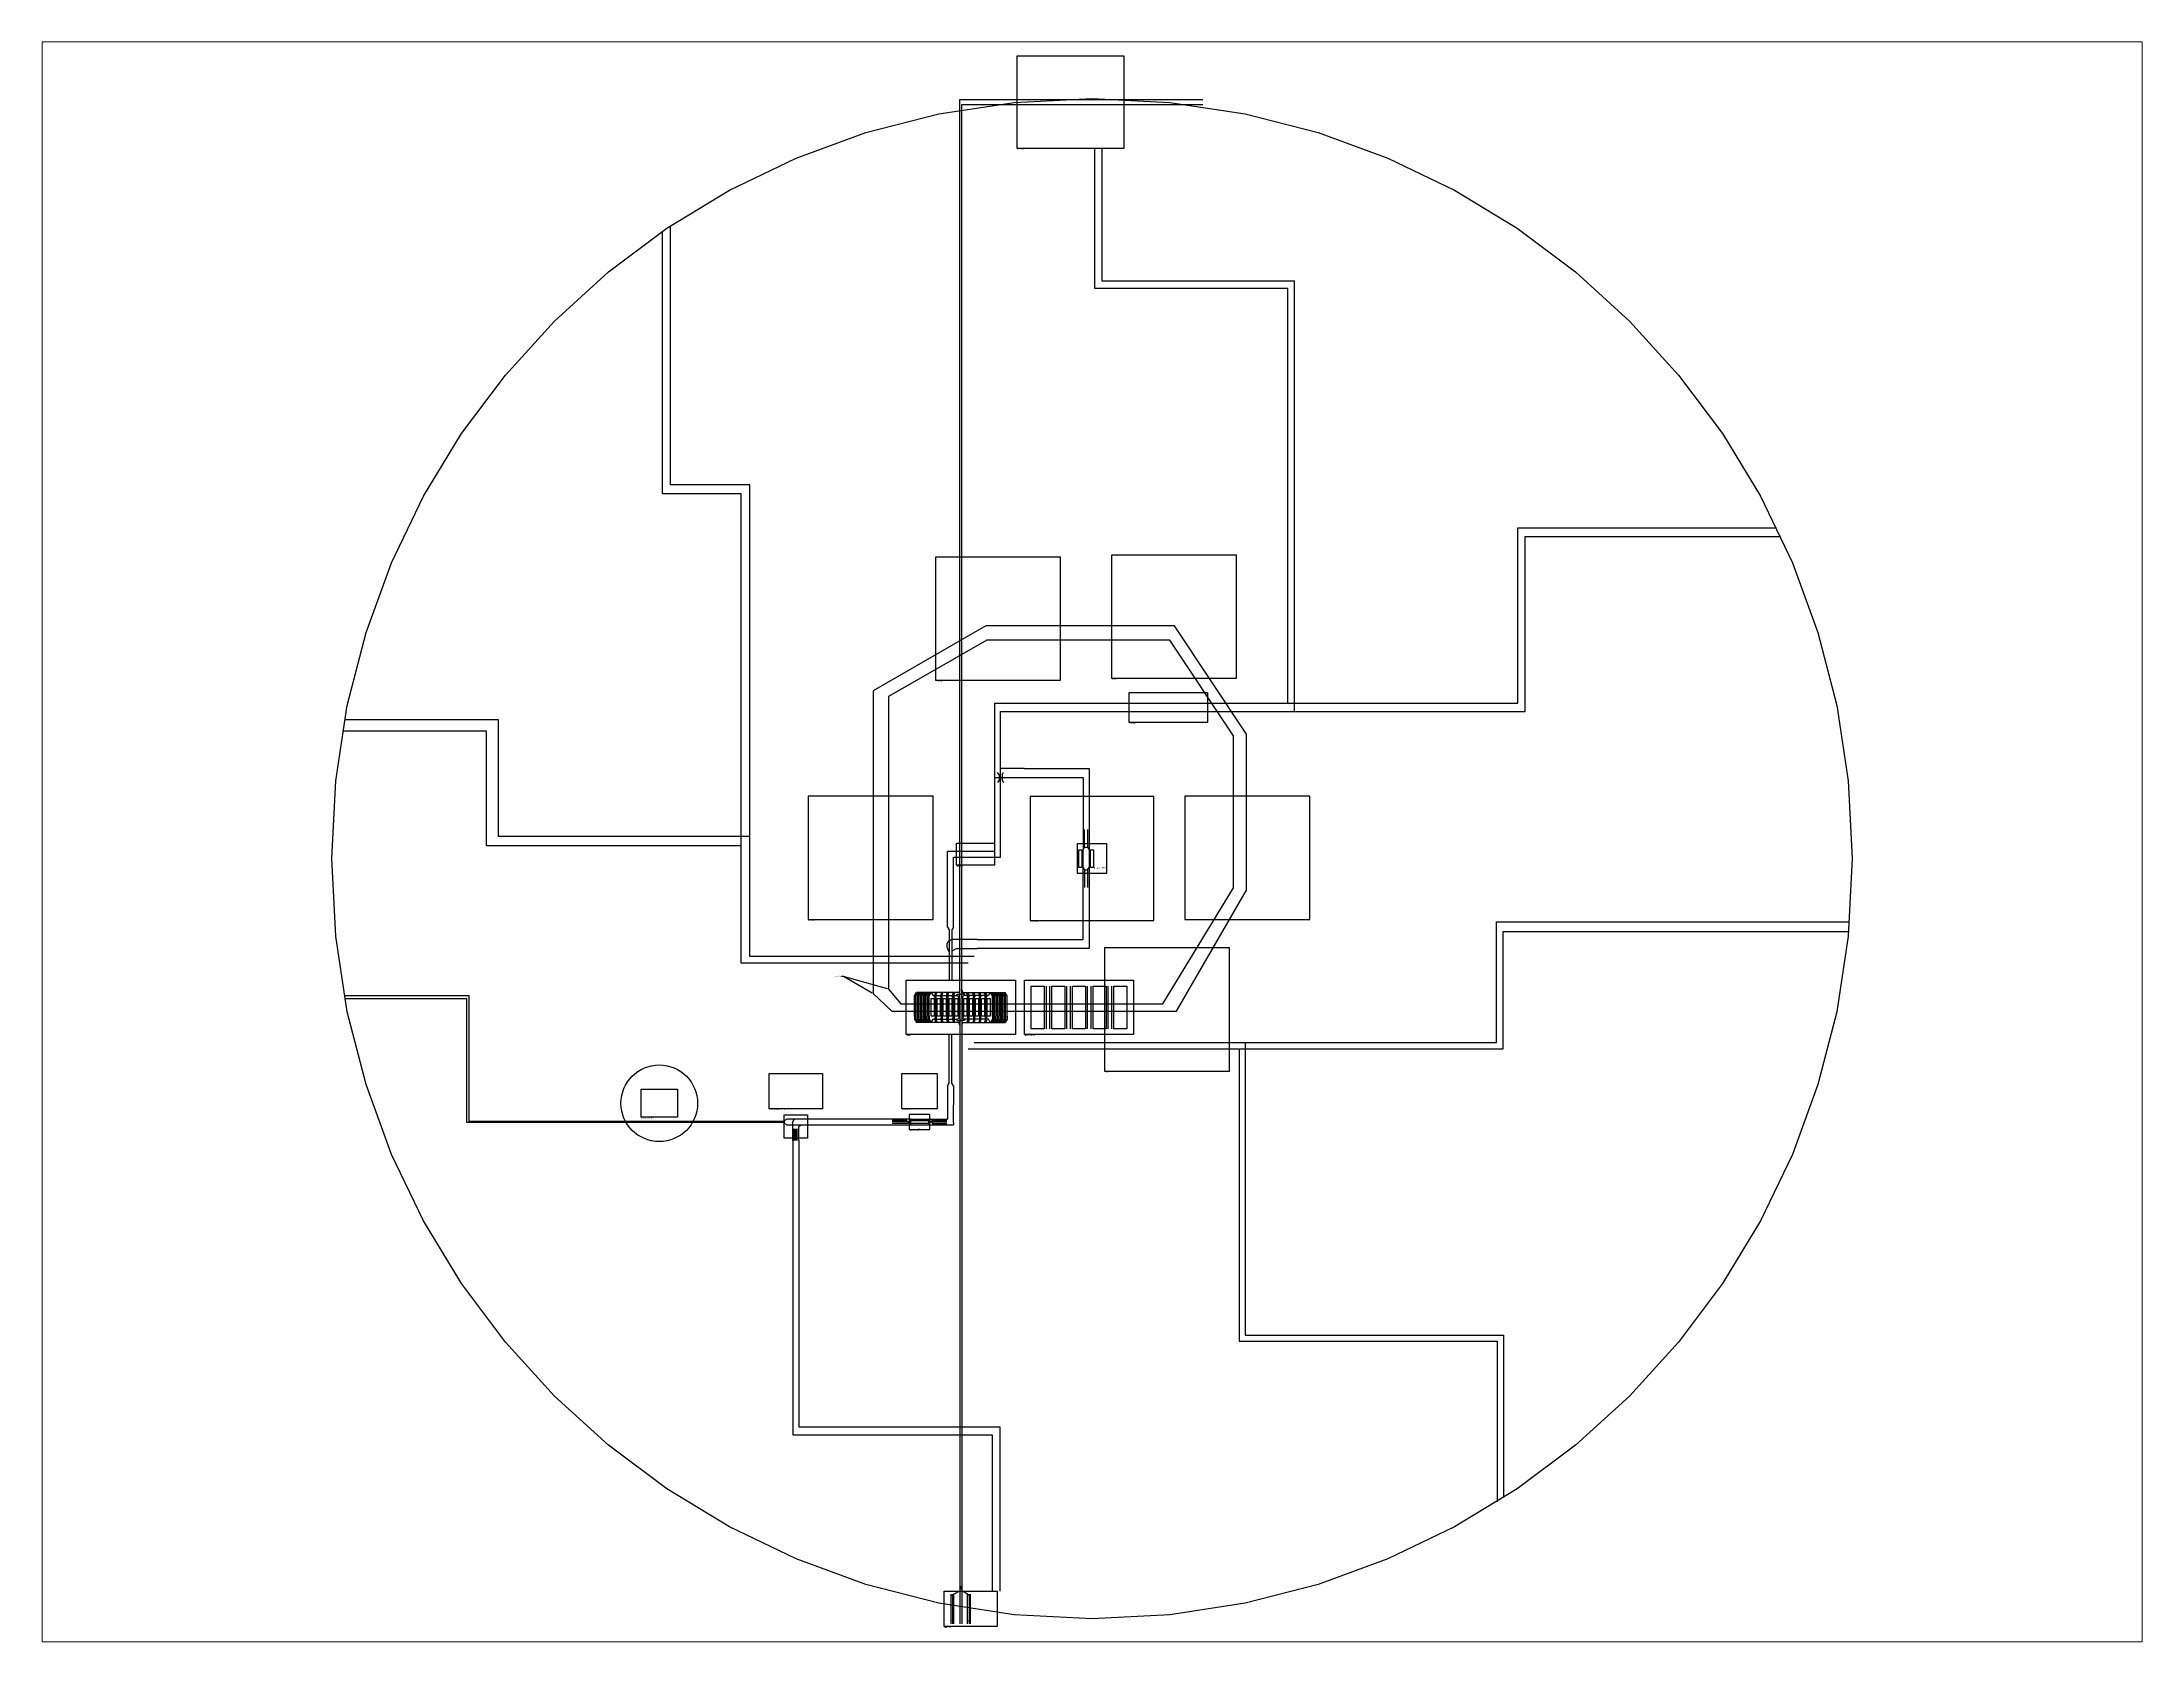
# Paper-space layout '布局1' of a CAD drawing. Header units: inches. Extents: x 1.05 to 9.45, y 0.8 to 7.2.
# The model-space entities are those that its viewports show. They can reach past a viewport. Long polylines and large blocks are cut down to what shows.
import ezdxf
from ezdxf import colors
from ezdxf.entities.mleader import LeaderData, LeaderLine
from ezdxf.math import Vec2, Vec3

# ---------------------------------------------------------------- set-up
doc = ezdxf.new("R2010")
doc.units = ezdxf.units.IN
doc.header["$MEASUREMENT"] = 0
doc.linetypes.add('CENTERX2', pattern=[4, 2.5, -0.5, 0.5, -0.5])
for name, color, linetype in [('参考线', 5, 'CENTERX2'), ('现有线路', 4, 'Continuous'), ('规划建筑', 6, 'Continuous'), ('规划线路', 2, 'Continuous')]:
    doc.layers.add(name, color=color, linetype=linetype)
doc.styles.add('Annotative', font='arial.ttf')
doc.styles.get("Standard").update_dxf_attribs({"font": 'arial.ttf'})

msp = doc.modelspace()

# ---------------------------------------------------------------- linework, layer by layer
for p, q in [((6.5, 39.43), (6.25, 39.87)), ((6.5, 39.43), (6.5, 38.57)), ((7, 39.43), (7.25, 39.87)), ((7, 39.43), (7, 38.57)), ((6.5, 38.57), (6.25, 38.13)), ((7, 38.57), (7.25, 38.13)), ((-0.21, 2.31), (-0.26, 2.31)), ((-0.26, 2.16), (-0.21, 2.16)), ((-0.21, 2.16), (-0.21, 2.31)), ((0.21, 2.16), (0.21, 2.31)), ((0.21, 2.31), (0.26, 2.31)), ((0.26, 2.16), (0.21, 2.16)), ((-0.26, -2.16), (-0.21, -2.16)), ((-0.21, -2.31), (-0.26, -2.31)), ((-0.21, -2.16), (-0.21, -2.31)), ((0.26, -2.16), (0.21, -2.16)), ((0.21, -2.16), (0.21, -2.31)), ((0.21, -2.31), (0.26, -2.31)), ((-6.98, -20.67), (-7.23, -20.67))]:
    msp.add_line(p, q)
for points in [[(11.75, 14.75), (32.75, 14.75), (32.75, 35.75), (11.75, 35.75)], [(19.75, 22.75), (24.75, 22.75), (24.75, 27.75), (19.75, 27.75)], [(20, 26.75), (20.5, 26.75), (20.5, 23.75), (20, 23.75)], [(22, 26.75), (22.5, 26.75), (22.5, 23.75), (22, 23.75)], [(-9.25, 4.61), (9.25, 4.61), (9.25, -4.61), (-9.25, -4.61)], [(10.8, 4.61), (29.3, 4.61), (29.3, -4.61), (10.8, -4.61)], [(11.95, 3.62), (14.16, 3.62), (14.16, -3.62), (11.95, -3.62)], [(15.45, 3.62), (17.66, 3.62), (17.66, -3.62), (15.45, -3.62)], [(18.95, 3.62), (21.16, 3.62), (21.16, -3.62), (18.95, -3.62)], [(22.45, 3.62), (24.66, 3.62), (24.66, -3.62), (22.45, -3.62)], [(25.95, 3.62), (28.16, 3.62), (28.16, -3.62), (25.95, -3.62)], [(-5, 1.5), (-4.5, 1.5), (-4.5, -1.5), (-5, -1.5)], [(-4, 1.5), (-3.5, 1.5), (-3.5, -1.5), (-4, -1.5)], [(-3, 1.5), (-2.5, 1.5), (-2.5, -1.5), (-3, -1.5)], [(-2, 1.5), (-1.5, 1.5), (-1.5, -1.5), (-2, -1.5)], [(-1, 1.5), (-0.5, 1.5), (-0.5, -1.5), (-1, -1.5)], [(0.5, 1.5), (1, 1.5), (1, -1.5), (0.5, -1.5)], [(1.5, 1.5), (2, 1.5), (2, -1.5), (1.5, -1.5)], [(2.5, 1.5), (3, 1.5), (3, -1.5), (2.5, -1.5)], [(3.5, 1.5), (4, 1.5), (4, -1.5), (3.5, -1.5)], [(4.5, 1.5), (5, 1.5), (5, -1.5), (4.5, -1.5)], [(-3.98, -17.19), (-9.98, -17.19), (-9.98, -11.19), (-3.98, -11.19)], [(-8.73, -20.67), (-5.23, -20.67), (-5.23, -18.17), (-8.73, -18.17)], [(-5.48, -19.17), (-5.48, -19.67), (-8.48, -19.67), (-8.48, -19.17)]]:
    msp.add_lwpolyline(points, close=True)
at = {"layer": '参考线'}
for centre, radius in [((22.25, 25.25), 128.91), ((-51.13, -16.25), 6.5)]:
    msp.add_circle(centre, radius, dxfattribs=at)
at = {"layer": '现有线路'}
for p, q in [((5.75, 26.5), (5.75, 46.5)), ((6.75, 25.5), (6.75, 46.5)), ((10.75, 40.5), (6.75, 40.5)), ((10.75, 40.5), (21.75, 40.5)), ((21.75, 40.5), (21.75, 26.75)), ((5.75, 39), (10.75, 39)), ((10.75, 39), (20.75, 39)), ((20.75, 39), (20.75, 26.75)), ((21, 27.18), (21, 30.18)), ((21.5, 30.18), (21.5, 27.18)), ((-2.25, 26.5), (5.75, 26.5)), ((-2.25, 13.59), (-2.25, 26.5)), ((-1.25, 25.5), (6.75, 25.5)), ((-1.25, 13.59), (-1.25, 25.5)), ((20.75, 26.75), (21, 27.18)), ((20.75, 23.75), (20.75, 26.75)), ((21, 27.18), (21.5, 27.18)), ((21.5, 27.18), (21.75, 26.75)), ((21.75, 26.75), (21.75, 23.75)), ((20.75, 11.5), (20.75, 23.75)), ((20.75, 23.75), (21, 23.32)), ((21, 23.32), (21.5, 23.32)), ((21, 23.32), (21, 20.32)), ((21.5, 23.32), (21.75, 23.75)), ((21.5, 23.32), (21.5, 20.32)), ((21.75, 23.75), (21.75, 10)), ((-2.25, 13.59), (-2, 13.16)), ((-2, 13.16), (-2, 4.61)), ((-1.25, 13.59), (-1.5, 13.16)), ((-1.5, 13.16), (-1.5, 4.61)), ((-0.25, 11.5), (-1.38, 11.5)), ((2.75, 11.5), (-0.25, 11.5)), ((2.75, 11.5), (20.75, 11.5)), ((-2, 9.57), (-2.25, 10)), ((-0.75, 10), (-1.5, 9.57)), ((-0.75, 10), (2.75, 10)), ((21.75, 10), (2.75, 10)), ((-0.16, 1.5), (-0.16, 4.5)), ((0.16, 1.5), (0.16, 4.5)), ((14.51, -3.62), (14.51, 3.62)), ((15.1, -3.62), (15.1, 3.62)), ((18.01, -3.62), (18.01, 3.62)), ((18.6, -3.62), (18.6, 3.62)), ((21.51, -3.62), (21.51, 3.62)), ((22.1, -3.62), (22.1, 3.62)), ((25.01, -3.62), (25.01, 3.62)), ((25.6, -3.62), (25.6, 3.62)), ((-7.85, 2), (-7.54, 2.53)), ((-7.85, 1.5), (-7.85, 2)), ((-7.85, -1.5), (-7.85, 1.49)), ((-7.6, 2), (-7.29, 2.53)), ((-7.6, 1.5), (-7.6, 2)), ((-7.6, -1.5), (-7.6, 1.49)), ((-0.33, 2.53), (-7.54, 2.53)), ((-7.35, 2), (-7.04, 2.53)), ((-7.35, 1.5), (-7.35, 2)), ((-7.35, -1.5), (-7.35, 1.49)), ((-7.1, 2), (-6.79, 2.53)), ((-7.1, 1.5), (-7.1, 2)), ((-7.1, -1.5), (-7.1, 1.49)), ((-6.85, 2), (-6.54, 2.53)), ((-6.85, 1.5), (-6.85, 2)), ((-6.85, -1.5), (-6.85, 1.49)), ((-6.6, 2), (-6.29, 2.53)), ((-6.6, 1.5), (-6.6, 2)), ((-6.6, -1.5), (-6.6, 1.49)), ((-6.35, 2), (-6.04, 2.53)), ((-6.35, 1.5), (-6.35, 2)), ((-6.35, -1.5), (-6.35, 1.49)), ((-6.1, 2), (-5.79, 2.53)), ((-6.1, 1.5), (-6.1, 2)), ((-6.1, -1.5), (-6.1, 1.49)), ((-5.85, 2), (-5.54, 2.53)), ((-5.85, 1.5), (-5.85, 2)), ((-5.85, -1.5), (-5.85, 1.49)), ((-5.6, 2), (-5.29, 2.53)), ((-5.6, 1.5), (-5.6, 2)), ((-5.6, -1.5), (-5.6, 1.49)), ((-5.35, 2), (-5.04, 2.53)), ((-5.35, 1.5), (-5.35, 2)), ((-5.35, -1.5), (-5.35, 1.49)), ((-5, 2.53), (-4.7, 2.01)), ((-4.7, 2.01), (-0.48, 2.01)), ((-4.35, 1.75), (-4.5, 2.01)), ((-4.35, 2.25), (-4.19, 2.53)), ((-4.35, 1.75), (-4.35, 2.25)), ((-4.35, 1.5), (-4.35, 1.75)), ((-4.35, -1.5), (-4.35, 1.49)), ((-4.15, 1.75), (-4.3, 2.01)), ((-4.15, 2.25), (-3.99, 2.53)), ((-4.15, 1.75), (-4.15, 2.25)), ((-4.15, 1.5), (-4.15, 1.75)), ((-4.15, -1.5), (-4.15, 1.49)), ((-3.35, 1.75), (-3.5, 2.01)), ((-3.35, 2.25), (-3.19, 2.53)), ((-3.35, 1.75), (-3.35, 2.25)), ((-3.35, 1.5), (-3.35, 1.75)), ((-3.35, -1.5), (-3.35, 1.49)), ((-3.15, 1.75), (-3.3, 2.01)), ((-3.15, 2.25), (-2.99, 2.53)), ((-3.15, 1.75), (-3.15, 2.25)), ((-3.15, 1.5), (-3.15, 1.75)), ((-3.15, -1.5), (-3.15, 1.49)), ((-2.35, 1.75), (-2.5, 2.01)), ((-2.35, 2.25), (-2.19, 2.53)), ((-2.35, 1.75), (-2.35, 2.25)), ((-2.35, 1.5), (-2.35, 1.75)), ((-2.35, -1.5), (-2.35, 1.49)), ((-2.15, 1.75), (-2.3, 2.01)), ((-2.15, 2.25), (-1.99, 2.53)), ((-2.15, 1.75), (-2.15, 2.25)), ((-2.15, 1.5), (-2.15, 1.75)), ((-2.15, -1.5), (-2.15, 1.49)), ((-1.35, 1.75), (-1.5, 2.01)), ((-1.35, 2.25), (-1.19, 2.53)), ((-1.35, 1.75), (-1.35, 2.25)), ((-1.35, 1.5), (-1.35, 1.75)), ((-1.35, -1.5), (-1.35, 1.49)), ((-1.15, 1.75), (-1.3, 2.01)), ((-1.15, 2.25), (-0.99, 2.53)), ((-1.15, 1.75), (-1.15, 2.25)), ((-1.15, 1.5), (-1.15, 1.75)), ((-1.15, -1.5), (-1.15, 1.49)), ((-0.75, 2.01), (-0.63, 2.23)), ((-0.63, 2.23), (0, 2.23)), ((-0.33, 1.75), (-0.48, 2.01)), ((-0.16, 3), (-0.33, 2.53)), ((-0.33, 1.5), (-0.16, 1.79)), ((-0.33, 1.5), (-0.33, 1.75)), ((-0.33, 1.5), (-0.33, -1.5)), ((-0.16, 1.5), (-0.16, -1.5)), ((0.62, 2.23), (0, 2.23)), ((0.16, 3), (0.33, 2.53)), ((0.33, 1.5), (0.16, 1.79)), ((0.16, 1.5), (0.16, -1.5)), ((0.33, 2.53), (7.54, 2.53)), ((0.33, 1.75), (0.48, 2.01)), ((0.33, 1.5), (0.33, 1.75)), ((0.33, 1.5), (0.33, -1.5)), ((4.7, 2.01), (0.48, 2.01)), ((0.75, 2.01), (0.62, 2.23)), ((1.15, 2.25), (0.99, 2.53)), ((1.15, 1.75), (1.15, 2.25)), ((1.15, 1.75), (1.3, 2.01)), ((1.15, 1.5), (1.15, 1.75)), ((1.15, -1.5), (1.15, 1.49)), ((1.35, 2.25), (1.19, 2.53)), ((1.35, 1.75), (1.35, 2.25)), ((1.35, 1.75), (1.5, 2.01)), ((1.35, 1.5), (1.35, 1.75)), ((1.35, -1.5), (1.35, 1.49)), ((2.15, 2.25), (1.99, 2.53)), ((2.15, 1.75), (2.15, 2.25)), ((2.15, 1.75), (2.3, 2.01)), ((2.15, 1.5), (2.15, 1.75)), ((2.15, -1.5), (2.15, 1.49)), ((2.35, 2.25), (2.19, 2.53)), ((2.35, 1.75), (2.35, 2.25)), ((2.35, 1.75), (2.5, 2.01)), ((2.35, 1.5), (2.35, 1.75)), ((2.35, -1.5), (2.35, 1.49)), ((3.15, 2.25), (2.99, 2.53)), ((3.15, 1.75), (3.15, 2.25)), ((3.15, 1.75), (3.3, 2.01)), ((3.15, 1.5), (3.15, 1.75)), ((3.15, -1.5), (3.15, 1.49)), ((3.35, 2.25), (3.19, 2.53)), ((3.35, 1.75), (3.35, 2.25)), ((3.35, 1.75), (3.5, 2.01)), ((3.35, 1.5), (3.35, 1.75)), ((3.35, -1.5), (3.35, 1.49)), ((4.15, 2.25), (3.99, 2.53)), ((4.15, 1.75), (4.15, 2.25)), ((4.15, 1.75), (4.3, 2.01)), ((4.15, 1.5), (4.15, 1.75)), ((4.15, -1.5), (4.15, 1.49)), ((4.35, 2.25), (4.19, 2.53)), ((4.35, 1.75), (4.35, 2.25)), ((4.35, 1.75), (4.5, 2.01)), ((4.35, 1.5), (4.35, 1.75)), ((4.35, -1.5), (4.35, 1.49)), ((5, 2.53), (4.7, 2.01)), ((5.35, 2), (5.04, 2.53)), ((5.6, 2), (5.29, 2.53)), ((5.35, 1.5), (5.35, 2)), ((5.35, -1.5), (5.35, 1.49)), ((5.85, 2), (5.54, 2.53)), ((5.6, 1.5), (5.6, 2)), ((5.6, -1.5), (5.6, 1.49)), ((6.1, 2), (5.79, 2.53)), ((5.85, 1.5), (5.85, 2)), ((5.85, -1.5), (5.85, 1.49)), ((6.35, 2), (6.04, 2.53)), ((6.1, 1.5), (6.1, 2)), ((6.1, -1.5), (6.1, 1.49)), ((6.6, 2), (6.29, 2.53)), ((6.35, 1.5), (6.35, 2)), ((6.35, -1.5), (6.35, 1.49)), ((6.85, 2), (6.54, 2.53)), ((6.6, 1.5), (6.6, 2)), ((6.6, -1.5), (6.6, 1.49)), ((7.1, 2), (6.79, 2.53)), ((6.85, 1.5), (6.85, 2)), ((6.85, -1.5), (6.85, 1.49)), ((7.35, 2), (7.04, 2.53)), ((7.1, 1.5), (7.1, 2)), ((7.1, -1.5), (7.1, 1.49)), ((7.6, 2), (7.29, 2.53)), ((7.35, 1.5), (7.35, 2)), ((7.35, -1.5), (7.35, 1.49)), ((7.85, 2), (7.54, 2.53)), ((7.6, 1.5), (7.6, 2)), ((7.6, -1.5), (7.6, 1.49)), ((7.85, 1.5), (7.85, 2)), ((7.85, -1.5), (7.85, 1.49)), ((-7.85, -1.5), (-7.85, -2)), ((-7.85, -2), (-7.54, -2.53)), ((-7.6, -1.5), (-7.6, -2)), ((-7.6, -2), (-7.29, -2.53)), ((-0.33, -2.53), (-7.54, -2.53)), ((-7.35, -1.5), (-7.35, -2)), ((-7.35, -2), (-7.04, -2.53)), ((-7.1, -1.5), (-7.1, -2)), ((-7.1, -2), (-6.79, -2.53)), ((-6.85, -1.5), (-6.85, -2)), ((-6.85, -2), (-6.54, -2.53)), ((-6.6, -1.5), (-6.6, -2)), ((-6.6, -2), (-6.29, -2.53)), ((-6.35, -1.5), (-6.35, -2)), ((-6.35, -2), (-6.04, -2.53)), ((-6.1, -1.5), (-6.1, -2)), ((-6.1, -2), (-5.79, -2.53)), ((-5.85, -1.5), (-5.85, -2)), ((-5.85, -2), (-5.54, -2.53)), ((-5.6, -1.5), (-5.6, -2)), ((-5.6, -2), (-5.29, -2.53)), ((-5.35, -1.5), (-5.35, -2)), ((-5.35, -2), (-5.04, -2.53)), ((-5, -2.53), (-4.7, -2.01)), ((-4.7, -2.01), (-0.48, -2.01)), ((-4.35, -1.75), (-4.5, -2.01)), ((-4.35, -1.5), (-4.35, -1.75)), ((-4.35, -1.75), (-4.35, -2.25)), ((-4.35, -2.25), (-4.19, -2.53)), ((-4.15, -1.75), (-4.3, -2.01)), ((-4.15, -1.5), (-4.15, -1.75)), ((-4.15, -1.75), (-4.15, -2.25)), ((-4.15, -2.25), (-3.99, -2.53)), ((-3.35, -1.75), (-3.5, -2.01)), ((-3.35, -1.5), (-3.35, -1.75)), ((-3.35, -1.75), (-3.35, -2.25)), ((-3.35, -2.25), (-3.19, -2.53)), ((-3.15, -1.75), (-3.3, -2.01)), ((-3.15, -1.5), (-3.15, -1.75)), ((-3.15, -1.75), (-3.15, -2.25)), ((-3.15, -2.25), (-2.99, -2.53)), ((-2.35, -1.75), (-2.5, -2.01)), ((-2.35, -1.5), (-2.35, -1.75)), ((-2.35, -1.75), (-2.35, -2.25)), ((-2.35, -2.25), (-2.19, -2.53)), ((-2.15, -1.75), (-2.3, -2.01)), ((-2.15, -1.5), (-2.15, -1.75)), ((-2.15, -1.75), (-2.15, -2.25)), ((-2.15, -2.25), (-1.99, -2.53)), ((-1.35, -1.75), (-1.5, -2.01)), ((-1.35, -1.5), (-1.35, -1.75)), ((-1.35, -1.75), (-1.35, -2.25)), ((-1.35, -2.25), (-1.19, -2.53)), ((-1.15, -1.75), (-1.3, -2.01)), ((-1.15, -1.5), (-1.15, -1.75)), ((-1.15, -1.75), (-1.15, -2.25)), ((-1.15, -2.25), (-0.99, -2.53)), ((-0.75, -2.01), (-0.63, -2.23)), ((-0.63, -2.23), (0, -2.23)), ((-0.33, -1.75), (-0.48, -2.01)), ((-0.33, -1.5), (-0.16, -1.79)), ((-0.33, -1.5), (-0.33, -1.75)), ((-0.16, -3), (-0.33, -2.53)), ((-0.16, -1.5), (-0.16, -4.5)), ((0.62, -2.23), (0, -2.23)), ((0.16, -1.5), (0.16, -4.5)), ((0.33, -1.5), (0.16, -1.79)), ((0.16, -3), (0.33, -2.53)), ((0.33, -1.5), (0.33, -1.75)), ((0.33, -1.75), (0.48, -2.01)), ((0.33, -2.53), (7.54, -2.53)), ((4.7, -2.01), (0.48, -2.01)), ((0.75, -2.01), (0.62, -2.23)), ((1.15, -2.25), (0.99, -2.53)), ((1.15, -1.5), (1.15, -1.75)), ((1.15, -1.75), (1.3, -2.01)), ((1.15, -1.75), (1.15, -2.25)), ((1.35, -2.25), (1.19, -2.53)), ((1.35, -1.5), (1.35, -1.75)), ((1.35, -1.75), (1.5, -2.01)), ((1.35, -1.75), (1.35, -2.25)), ((2.15, -2.25), (1.99, -2.53)), ((2.15, -1.5), (2.15, -1.75)), ((2.15, -1.75), (2.3, -2.01)), ((2.15, -1.75), (2.15, -2.25)), ((2.35, -2.25), (2.19, -2.53)), ((2.35, -1.5), (2.35, -1.75)), ((2.35, -1.75), (2.5, -2.01)), ((2.35, -1.75), (2.35, -2.25)), ((3.15, -2.25), (2.99, -2.53)), ((3.15, -1.5), (3.15, -1.75)), ((3.15, -1.75), (3.3, -2.01)), ((3.15, -1.75), (3.15, -2.25)), ((3.35, -2.25), (3.19, -2.53)), ((3.35, -1.5), (3.35, -1.75)), ((3.35, -1.75), (3.5, -2.01)), ((3.35, -1.75), (3.35, -2.25)), ((4.15, -2.25), (3.99, -2.53)), ((4.15, -1.5), (4.15, -1.75)), ((4.15, -1.75), (4.3, -2.01)), ((4.15, -1.75), (4.15, -2.25)), ((4.35, -2.25), (4.19, -2.53)), ((4.35, -1.5), (4.35, -1.75)), ((4.35, -1.75), (4.5, -2.01)), ((4.35, -1.75), (4.35, -2.25)), ((5, -2.53), (4.7, -2.01)), ((5.35, -2), (5.04, -2.53)), ((5.6, -2), (5.29, -2.53)), ((5.35, -1.5), (5.35, -2)), ((5.85, -2), (5.54, -2.53)), ((5.6, -1.5), (5.6, -2)), ((6.1, -2), (5.79, -2.53)), ((5.85, -1.5), (5.85, -2)), ((6.35, -2), (6.04, -2.53)), ((6.1, -1.5), (6.1, -2)), ((6.6, -2), (6.29, -2.53)), ((6.35, -1.5), (6.35, -2)), ((6.85, -2), (6.54, -2.53)), ((6.6, -1.5), (6.6, -2)), ((7.1, -2), (6.79, -2.53)), ((6.85, -1.5), (6.85, -2)), ((7.35, -2), (7.04, -2.53)), ((7.1, -1.5), (7.1, -2)), ((7.6, -2), (7.29, -2.53)), ((7.35, -1.5), (7.35, -2)), ((7.85, -2), (7.54, -2.53)), ((7.6, -1.5), (7.6, -2)), ((7.85, -1.5), (7.85, -2)), ((-2, -12.84), (-2, -4.61)), ((-1.5, -12.84), (-1.5, -4.61)), ((-0.16, -4.5), (-0.16, -104.5)), ((0.16, -4.5), (0.16, -104.5)), ((-2.25, -13.27), (-2, -12.84)), ((-2.25, -13.27), (-2.25, -16.5)), ((-1.25, -13.27), (-1.5, -12.84)), ((-1.25, -13.27), (-1.25, -16.5)), ((-2.25, -16.5), (-2.25, -18.92)), ((-1.25, -19.58), (-1.25, -16.5)), ((-30.42, -19.33), (-50.42, -19.33)), ((-30.42, -19.52), (-50.42, -19.52)), ((-30.01, -19.33), (-30.42, -19.33)), ((-30.01, -19.52), (-30.42, -19.52)), ((-29.92, -19.17), (-30.01, -19.33)), ((-29.92, -19.67), (-30.01, -19.52)), ((-29.48, -18.92), (-29.92, -19.17)), ((-29.92, -19.67), (-29.92, -19.17)), ((-29.48, -19.92), (-29.92, -19.67)), ((-26.48, -18.92), (-29.48, -18.92)), ((-29.48, -19.92), (-26.48, -19.92)), ((-28.48, -19.42), (-28.19, -18.92)), ((-28.48, -22.56), (-28.48, -19.42)), ((-28.23, -22.56), (-28.23, -20.56)), ((-28.08, -20.56), (-28.08, -22.56)), ((-27.88, -20.56), (-27.88, -22.56)), ((-27.73, -22.56), (-27.73, -20.56)), ((-26.98, -19.92), (-27.48, -20.21)), ((-27.48, -22.56), (-27.48, -20.21)), ((-8.48, -18.92), (-26.48, -18.92)), ((-26.48, -19.92), (-8.48, -19.92)), ((-9.17, -19.17), (-11.63, -19.17)), ((-8.63, -19.42), (-11.63, -19.42)), ((-9.02, -19.67), (-11.63, -19.67)), ((-9.02, -19.42), (-9.17, -19.17)), ((-8.88, -19.42), (-9.02, -19.67)), ((-8.48, -18.92), (-8.63, -19.17)), ((-8.63, -19.17), (-8.63, -19.67)), ((-8.63, -19.67), (-8.48, -19.92)), ((-8.48, -18.92), (-2.25, -18.92)), ((-8.48, -19.92), (-1.25, -19.92)), ((-5.48, -18.92), (-5.34, -19.17)), ((-5.34, -19.67), (-5.48, -19.92)), ((-5.34, -19.17), (-5.34, -19.67)), ((-5.34, -19.42), (-2.34, -19.42)), ((-5.09, -19.42), (-4.94, -19.17)), ((-4.94, -19.17), (-2.34, -19.17)), ((-4.94, -19.42), (-4.8, -19.67)), ((-4.8, -19.67), (-2.34, -19.67)), ((-1.25, -19.58), (-1.25, -19.92)), ((-1.66, -104.5), (-1.66, -99.5)), ((-1.41, -99.64), (-1.66, -99.79)), ((-1.41, -99.5), (-1.41, -104.5)), ((-1.16, -99.5), (-1.41, -99.64)), ((-1.16, -99.5), (-0.16, -98.92)), ((-1.16, -104.5), (-1.16, -99.5)), ((0.16, -98.67), (-0.16, -98.12)), ((-0.16, -98.67), (0.16, -98.12)), ((1.16, -99.5), (0.16, -98.92)), ((1.16, -104.5), (1.16, -99.5)), ((1.16, -99.5), (1.41, -99.64)), ((1.41, -99.5), (1.41, -104.5)), ((1.41, -99.64), (1.66, -99.79)), ((1.66, -104.5), (1.66, -99.5)), ((-1.54, -104.07), (-1.66, -104)), ((-1.54, -104.07), (-1.66, -104)), ((-1.41, -104), (-1.54, -104.07)), ((-1.41, -104), (-1.54, -104.07)), ((-1.29, -104.07), (-1.41, -104)), ((-1.29, -104.07), (-1.41, -104)), ((-1.16, -104), (-1.29, -104.07)), ((-1.16, -104), (-1.29, -104.07)), ((1.28, -104.07), (1.16, -104)), ((1.41, -104), (1.28, -104.07)), ((1.53, -104.07), (1.41, -104)), ((1.66, -104), (1.53, -104.07))]:
    msp.add_line(p, q, dxfattribs=at)
msp.add_arc((-1.38, 10.5), 1, 90, 210, dxfattribs=at)
at = {"layer": '规划建筑'}
for points in [[(9.58, 161.39), (27.63, 161.39), (27.63, 145.67), (9.58, 145.67)], [(-4.3, 55.49), (16.9, 55.49), (16.9, 76.39), (-4.3, 76.39)], [(25.55, 55.83), (46.75, 55.83), (46.75, 76.73), (25.55, 76.73)], [(28.53, 53.42), (41.81, 53.42), (41.81, 48.31), (28.53, 48.31)], [(-25.9, 14.93), (-4.7, 14.93), (-4.7, 35.82), (-25.9, 35.82)], [(38.01, 14.93), (59.21, 14.93), (59.21, 35.82), (38.01, 35.82)], [(-0.74, 27.84), (5.74, 27.84), (5.74, 24.11), (-0.74, 24.11)], [(24.37, -10.78), (45.57, -10.78), (45.57, 10.12), (24.37, 10.12)], [(-48.04, -18.62), (-54.23, -18.62), (-54.23, -13.88), (-48.04, -13.88)], [(-23.48, -17.19), (-32.48, -17.19), (-32.48, -11.19), (-23.48, -11.19)], [(-29.98, -18.19), (-25.98, -18.19), (-25.98, -22.19), (-29.98, -22.19)], [(6.16, -105), (-2.84, -105), (-2.84, -99), (6.16, -99)]]:
    msp.add_lwpolyline(points, close=True, dxfattribs=at)
at = {"layer": '规划线路'}
for p, q in [((-0.16, 152.19), (-0.16, 154)), ((-0.16, 154), (41.04, 154)), ((-0.16, 4.5), (-0.16, 152.19)), ((0.16, 152.25), (0.16, 153.1)), ((0.16, 153.1), (41.04, 153.1)), ((0.16, 4.5), (0.16, 152.25)), ((22.74, 121.91), (22.74, 145.67)), ((23.98, 123.19), (23.98, 145.67)), ((-49.21, 88.65), (-49.21, 132.53)), ((-50.59, 87.13), (-50.59, 131.6)), ((55.45, 121.91), (22.74, 121.91)), ((56.58, 123.19), (23.98, 123.19)), ((55.45, 105.27), (55.45, 121.91)), ((56.58, 50.18), (56.58, 123.19)), ((55.45, 51.59), (55.45, 105.27)), ((-37.22, 87.13), (-50.59, 87.13)), ((-35.76, 88.65), (-49.21, 88.65)), ((-37.22, 27.42), (-37.22, 87.13)), ((-35.76, 29.01), (-35.76, 88.65)), ((94.46, 51.59), (94.46, 81.34)), ((94.46, 81.34), (138.31, 81.34)), ((95.69, 50.18), (95.69, 79.87)), ((95.69, 79.87), (139.01, 79.87)), ((5.75, 46.5), (5.75, 51.59)), ((5.75, 51.59), (55.45, 51.59)), ((6.75, 46.5), (6.75, 50.18)), ((6.75, 50.18), (55.45, 50.18)), ((55.45, 51.59), (94.46, 51.59)), ((55.45, 50.18), (56.58, 50.18)), ((56.58, 50.18), (94.46, 50.18)), ((94.46, 50.18), (95.69, 50.18)), ((-80.43, 46.85), (-104.83, 46.85)), ((-78.41, 48.76), (-104.49, 48.76)), ((-80.43, 27.42), (-80.43, 46.85)), ((-78.41, 29.01), (-78.41, 48.76)), ((-35.76, 29.01), (-78.41, 29.01)), ((-35.76, 8.67), (-35.76, 29.01)), ((-37.22, 27.42), (-80.43, 27.42)), ((-37.22, 7.51), (-37.22, 27.42)), ((90.83, -5.92), (90.83, 14.53)), ((90.83, 14.53), (150.71, 14.53)), ((92, -7.03), (92, 12.86)), ((92, 12.86), (150.56, 12.86)), ((-14.9, 7.51), (-37.22, 7.51)), ((2.25, 8.67), (-35.76, 8.67)), ((1.25, 7.51), (-14.9, 7.51)), ((-83.37, 2), (-104.54, 2)), ((-83.74, 1.46), (-104.44, 1.46)), ((-83.74, -19.52), (-83.74, 1.46)), ((-83.37, -19.33), (-83.37, 2)), ((1.25, -7.03), (47.18, -7.03)), ((2.25, -5.92), (48.2, -5.92)), ((47.18, -7.03), (47.18, -56.58)), ((47.18, -7.03), (92, -7.03)), ((48.2, -5.92), (48.2, -55.57)), ((48.2, -5.92), (90.83, -5.92)), ((-50.42, -19.52), (-83.74, -19.52)), ((-64.14, -19.33), (-83.37, -19.33)), ((-50.42, -19.33), (-64.14, -19.33)), ((-28.48, -22.56), (-28.48, -72.46)), ((-27.48, -22.56), (-27.48, -71.11)), ((47.18, -56.58), (90.94, -56.58)), ((48.2, -55.57), (92.05, -55.57)), ((90.94, -56.58), (90.94, -83.83)), ((92.05, -55.57), (92.05, -83.12)), ((-27.48, -71.11), (6.62, -71.11)), ((6.62, -71.11), (6.62, -99)), ((-28.48, -72.46), (5.33, -72.46)), ((5.33, -72.46), (5.33, -99))]:
    msp.add_line(p, q, dxfattribs=at)
for points in [[(0.76, -0.64), (34.86, -0.64), (36.58, -0.64), (48.43, 19.87), (48.43, 46.36), (36.22, 64.72), (4.24, 64.72), (-14.87, 53.68), (-14.87, 2.34), (-11.72, -0.64), (0.76, -0.64)], [(0.73, 0.63), (34.28, 0.63), (46.23, 20.26), (46.23, 46.05), (35.47, 62.31), (4.39, 62.31), (-12.24, 52.71), (-12.24, 10.76), (-12.24, 3.12), (-10.19, 0.63), (0.73, 0.63)]]:
    msp.add_lwpolyline(points, dxfattribs=at)

# ---------------------------------------------------------------- texts
at = {"char_height": 0.2, "attachment_point": 1}
for s, insert in [('{\\fSimSun|b0|i0|c134|p2;喵玉北站}', (9.58, 145.67)), ('{\\fSimSun|b0|i0|c134|p2;大图书馆}', (-4.3, 55.49)), ('{\\fSimSun|b0|i0|c134|p2;竞技场}', (25.55, 55.83)), ('{\\fSimSun|b0|i0|c134|p2;竞技场站}', (28.53, 48.31)), ('{\\fSimSun|b0|i0|c134|p2;喵玉殿站（建筑内）}', (22.5, 23.75)), ('{\\fSimSun|b0|i0|c134|p2;喵玉公寓}', (-25.9, 14.93)), ('{\\fSimSun|b0|i0|c134|p2;喵玉殿本殿}', (11.75, 14.75)), ('{\\fSimSun|b0|i0|c134|p2;喵玉学园}', (38.01, 14.93)), ('{\\fSimSun|b0|i0|c134|p2;喵玉站}', (-9.25, -4.61)), ('{\\fSimSun|b0|i0|c134|p2;喵玉站城轨层}', (10.8, -4.61)), ('{\\fSimSun|b0|i0|c134|p2;商业区}', (24.37, -10.78)), ('{\\fSimSun|b0|i0|c134|p2;技术部大楼站}', (-8.73, -20.67))]:
    msp.add_mtext(s, dxfattribs=dict(at, insert=insert))
at = {"insert": (-9.98, -17.19), "char_height": 0.2, "attachment_point": 1, "style": 'Annotative'}
msp.add_mtext('{\\fSimSun|b0|i0|c134|p2;技术部大楼}', dxfattribs=at)
at = {"layer": '规划建筑', "char_height": 0.2, "attachment_point": 1}
for s, insert in [('{\\fSimSun|b0|i0|c134|p2;喵玉殿西}', (-0.74, 24.11)), ('{\\fSimSun|b0|i0|c134|p2;技术部实验中心一号楼}', (-32.48, -17.19)), ('{\\fSimSun|b0|i0|c134|p2;技术部危化实验场}', (-54.23, -18.62)), ('{\\fSimSun|b0|i0|c134|p2;喵玉南站}', (-2.84, -105))]:
    msp.add_mtext(s, dxfattribs=dict(at, insert=insert))

# ---------------------------------------------------------------- leaders
at = {"layer": '规划线路'}
ml = msp.add_multileader_mtext('Standard', dxfattribs=at)
ml.set_content('{\\fSimSun|b0|i0|c134|p2;一号环线}', color=256)
ml.set_leader_properties()
ml.build(insert=Vec2(0, 0))
ml.multileader.update_dxf_attribs({"dogleg_length": 0.36, "arrow_head_size": 0.18})
ctx = ml.context
ctx.base_point, ctx.char_height, ctx.arrow_head_size, ctx.landing_gap_size, ctx.plane_origin = Vec3(-21.42, 5.23), 0.18, 0.18, 0.09, Vec3(-14.87, 2.34)
ctx.text_align_type = 2
notes = []
notes.append((ctx, [(0, (1, 1, 0), (-19.88, 5.23), (-1, 0), 0.36, [(0, [(-14.87, 2.34)], 0, [])])]))
ctx.mtext.insert, ctx.mtext.alignment, ctx.mtext.flow_direction = Vec3(-20.33, 5.34), 3, 5
ml = msp.add_multileader_mtext('Standard', dxfattribs=at)
ml.set_content('', color=256)
ml.set_leader_properties()
ml.build(insert=Vec2(0, 0))
ml.multileader.update_dxf_attribs({"dogleg_length": 0.36, "arrow_head_size": 0.18})
ctx = ml.context
ctx.base_point, ctx.char_height, ctx.arrow_head_size, ctx.landing_gap_size, ctx.plane_origin = Vec3(-20.42, 5.23), 0.18, 0.18, 0.09, Vec3(-12.24, 3.12)
ctx.text_align_type = 2
notes.append((ctx, [(0, (1, 1, 0), (-19.88, 5.23), (-1, 0), 0.36, [(0, [(-12.24, 3.12)], 0, [])])]))
ctx.mtext.insert, ctx.mtext.alignment, ctx.mtext.flow_direction = Vec3(-20.33, 5.32), 3, 5
for ctx, leaders in notes:
    for number, flags, end, landing, length, lines in leaders:
        leader = LeaderData()
        leader.index, (leader.has_last_leader_line, leader.has_dogleg_vector, leader.attachment_direction) = number, flags
        leader.last_leader_point, leader.dogleg_vector, leader.dogleg_length = Vec3(end), Vec3(landing), length
        for number, points, colour, breaks in lines:
            line = LeaderLine()
            line.index, line.vertices, line.color, line.breaks = number, Vec3.list(points), colors.encode_raw_color(colour), breaks
            leader.lines.append(line)
        ctx.leaders.append(leader)

psp = doc.layouts.new('布局1')

# ---------------------------------------------------------------- viewports
at = {"layer": '规划线路'}
psp.add_viewport(center=(5.25, 4), size=(8.4, 6.4), view_center_point=(22.25, 28.06), view_height=271.332176, dxfattribs=at)

doc.saveas('drawing.dxf')
